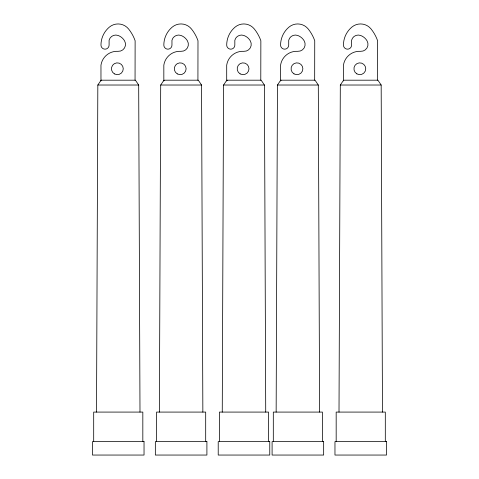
<?xml version="1.0" encoding="UTF-8"?>
<svg xmlns="http://www.w3.org/2000/svg" width="479" height="479" viewBox="0 0 479 479"><rect width="100%" height="100%" fill="white"/><g stroke="black" fill="none" stroke-linecap="round" stroke-linejoin="round"><path stroke-width="0.72" d="M96.524 412.084L97.83 85.022L100.967 80.388M159.393 412.084L160.699 85.022L163.83 80.388M222.256 412.084L223.561 85.022L226.699 80.388M276.144 412.084L277.449 85.022L280.58 80.388M339.006 412.084L340.312 85.022L343.449 80.388M101.464 80.191L100.967 80.921L100.967 65.156A16.256 16.256 0 0 1 118.091 51.319A6.975 6.975 0 0 0 124.534 40.781A12.478 12.478 0 0 0 118.091 35.458A6.85 6.85 0 0 0 109.098 40.272L109.098 45.104A4.066 4.066 0 0 1 105.033 49.169A4.066 4.066 0 0 1 100.967 45.104A23.483 23.483 0 0 1 109.374 27.099A13.532 13.532 0 0 1 128.612 29.003A39.625 39.625 0 0 1 135.126 40.739L135.054 80.191M227.196 80.191L226.699 80.921L226.699 65.156A16.256 16.256 0 0 1 243.823 51.319A6.975 6.975 0 0 0 250.266 40.781A12.478 12.478 0 0 0 243.823 35.458A6.85 6.85 0 0 0 234.83 40.272L234.83 45.104A4.066 4.066 0 0 1 230.764 49.169A4.066 4.066 0 0 1 226.699 45.104A23.483 23.483 0 0 1 235.105 27.099A13.532 13.532 0 0 1 254.343 29.003A39.625 39.625 0 0 1 260.857 40.739L260.786 80.191M281.077 80.191L280.58 80.921L280.58 65.156A16.256 16.256 0 0 1 297.71 51.319A6.975 6.975 0 0 0 304.147 40.781A12.478 12.478 0 0 0 297.71 35.458A6.85 6.85 0 0 0 288.711 40.272L288.711 45.104A4.066 4.066 0 0 1 284.646 49.169A4.066 4.066 0 0 1 280.58 45.104A23.483 23.483 0 0 1 288.987 27.099A13.532 13.532 0 0 1 308.231 29.003A39.625 39.625 0 0 1 314.739 40.739L314.673 80.191M101.099 80.191L135.419 80.191L138.688 85.022L139.994 412.084M226.83 80.191L261.151 80.191L264.42 85.022L265.725 412.084M280.712 80.191L315.038 80.191L318.301 85.022L319.607 412.084M97.83 85.022L138.688 85.022M160.699 85.022L201.551 85.022L202.857 412.084M223.561 85.022L264.42 85.022M277.449 85.022L318.301 85.022M340.312 85.022L381.17 85.022L382.476 412.084M381.17 85.022L377.901 80.191L343.946 80.191L343.449 80.921L343.449 65.156A16.256 16.256 0 0 1 360.573 51.319A6.975 6.975 0 0 0 367.016 40.781A12.478 12.478 0 0 0 360.573 35.458A6.85 6.85 0 0 0 351.58 40.272L351.58 45.104A4.066 4.066 0 0 1 347.514 49.169A4.066 4.066 0 0 1 343.449 45.104A23.483 23.483 0 0 1 351.855 27.099A13.532 13.532 0 0 1 371.093 29.003A39.625 39.625 0 0 1 377.608 40.739L377.536 80.191M201.551 85.022L198.288 80.191L164.327 80.191L163.83 80.921L163.83 65.156A16.256 16.256 0 0 1 180.96 51.319A6.975 6.975 0 0 0 187.397 40.781A12.478 12.478 0 0 0 180.96 35.458A6.85 6.85 0 0 0 171.961 40.272L171.961 45.104A4.066 4.066 0 0 1 167.895 49.169A4.066 4.066 0 0 1 163.83 45.104A23.483 23.483 0 0 1 172.236 27.099A13.532 13.532 0 0 1 191.48 29.003A39.625 39.625 0 0 1 197.989 40.739L197.923 80.191M385.308 441.626L385.308 412.084L336.174 412.084L336.174 441.626M322.439 441.626L322.439 412.084L273.311 412.084L273.311 441.626M268.557 441.626L268.557 412.084L219.424 412.084L219.424 441.626M205.689 441.626L205.689 412.084L156.561 412.084L156.561 441.626M142.826 441.626L142.826 412.084L93.692 412.084L93.692 441.626M144.035 441.626L92.483 441.626L92.483 455.05L144.035 455.05L144.035 441.626M206.904 441.626L155.346 441.626L155.346 455.05L206.904 455.05L206.904 441.626M269.767 441.626L218.214 441.626L218.214 455.05L269.767 455.05L269.767 441.626M323.654 441.626L272.096 441.626L272.096 455.05L323.654 455.05L323.654 441.626M386.517 441.626L334.965 441.626L334.965 455.05L386.517 455.05L386.517 441.626M114.397 73.88A5.91 5.91 0 0 0 123.259 68.76A5.91 5.91 0 0 0 114.397 63.647A5.91 5.91 0 0 0 114.397 73.88M356.879 73.88A5.91 5.91 0 0 0 365.74 68.76A5.91 5.91 0 0 0 356.879 63.647A5.91 5.91 0 0 0 356.879 73.88M177.26 73.88A5.91 5.91 0 0 0 186.121 68.76A5.91 5.91 0 0 0 177.26 63.647A5.91 5.91 0 0 0 177.26 73.88M240.129 73.88A5.91 5.91 0 0 0 248.99 68.76A5.91 5.91 0 0 0 240.129 63.647A5.91 5.91 0 0 0 240.129 73.88M294.01 73.88A5.91 5.91 0 0 0 302.872 68.76A5.91 5.91 0 0 0 294.01 63.647A5.91 5.91 0 0 0 294.01 73.88"/></g></svg>
